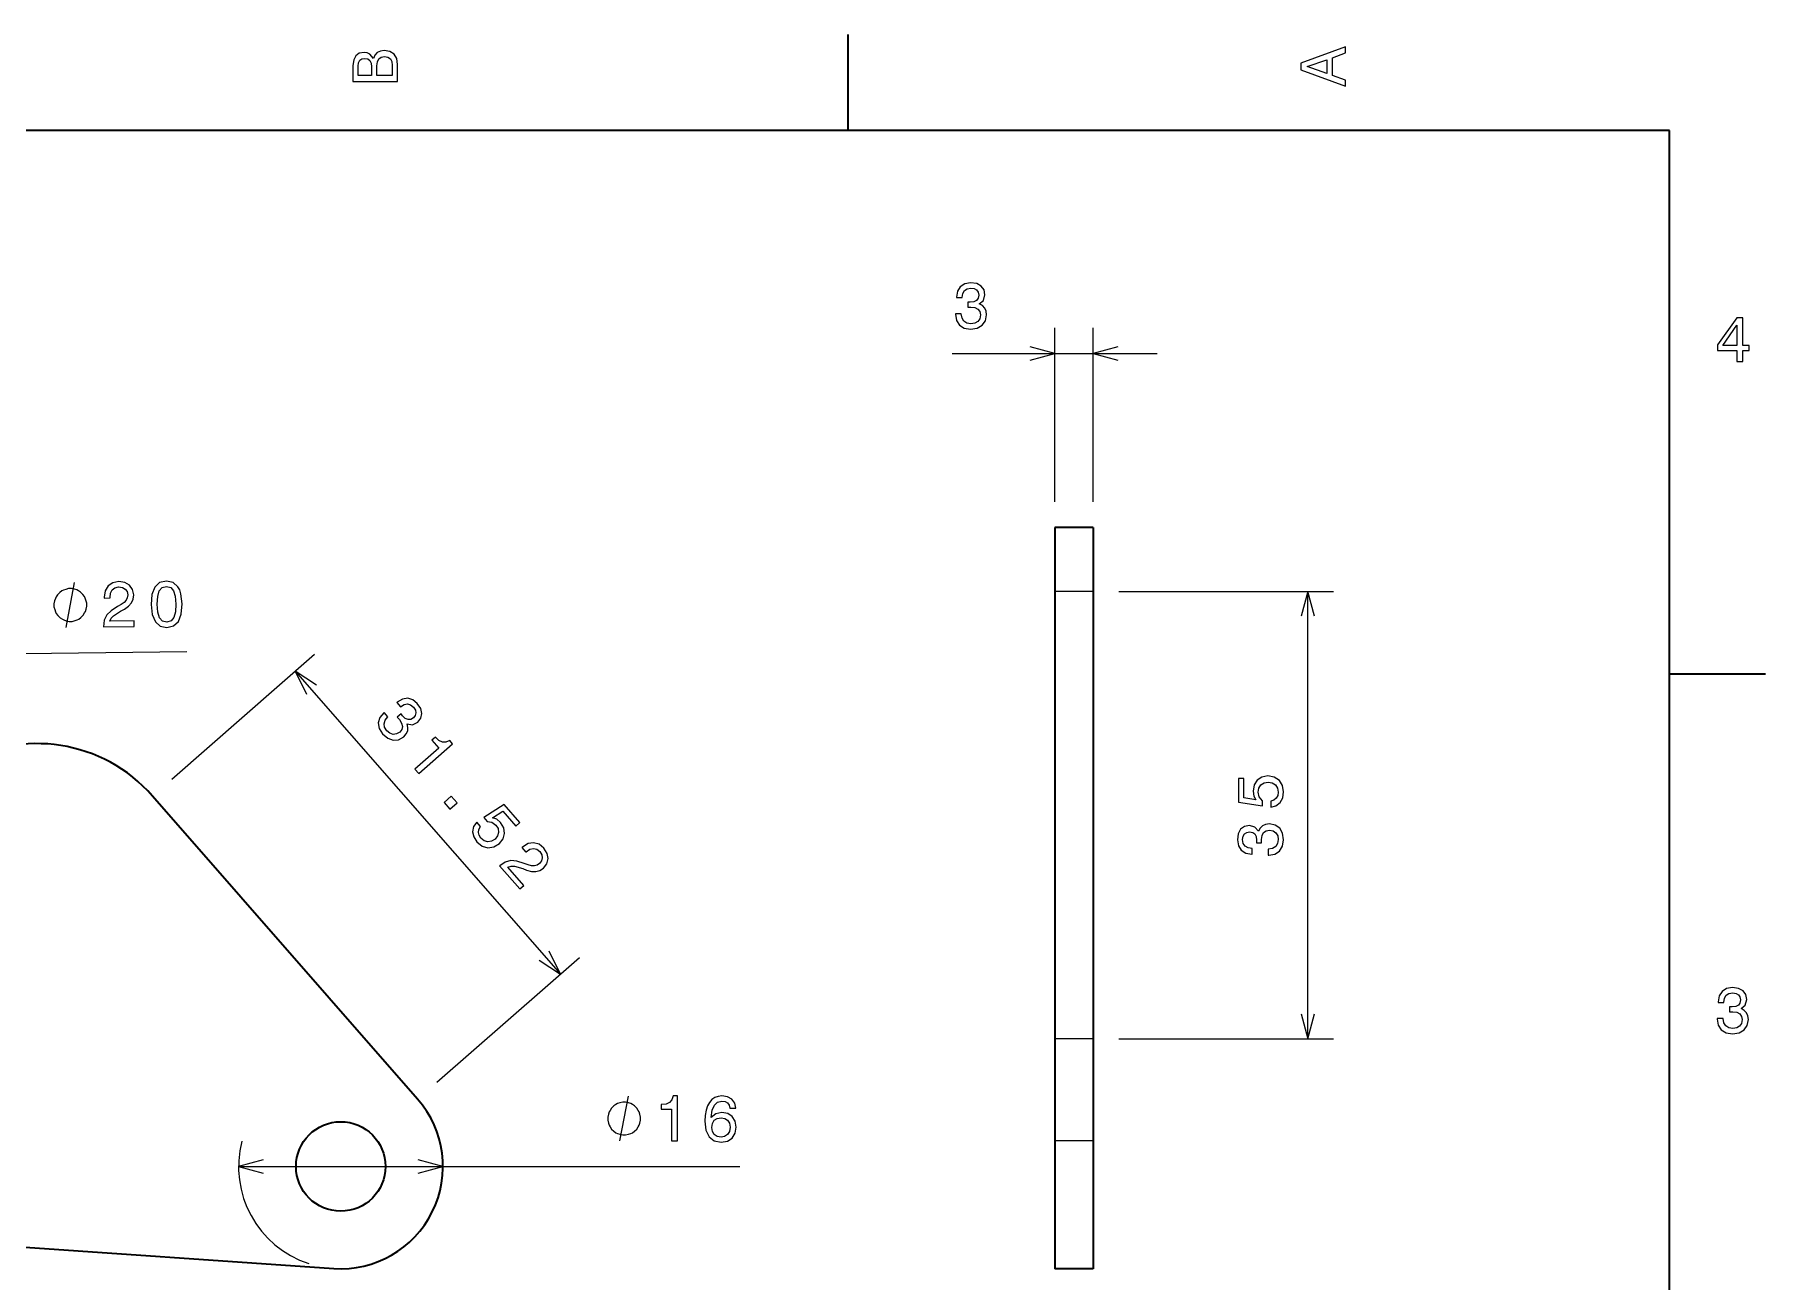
# Model space of a CAD drawing. Extents: x 0 to 297, y 0 to 210.
# Drawn here: x 159 to 294.5, y 110 to 207.5 of the extents above; entities that cross this region are included whole.
import ezdxf

# ---------------------------------------------------------------- set-up
doc = ezdxf.new("R2010")
doc.units = 0

msp = doc.modelspace()

# ---------------------------------------------------------------- linework, layer by layer
at = {"color": 7, "lineweight": 35, "ltscale": 0.1875}
for p, q in [((222.699997, 200), (222.699997, 207.5)), ((287, 157.5), (294.5, 157.5))]:
    msp.add_line(p, q, dxfattribs=at)
at = {"color": 7, "lineweight": 35}
for p, q in [((287, 200), (10, 200)), ((287, 10), (287, 200)), ((238.883469, 163.942139), (238.883469, 128.942139)), ((241.883469, 163.942139), (241.883469, 128.942139)), ((188.999695, 124.210678), (168.245575, 147.929611)), ((37.429073, 120.96109), (182.42868, 110.961594))]:
    msp.add_line(p, q, dxfattribs=at)
at = {"color": 7, "lineweight": 13, "ltscale": 0.34034}
for p, q in [((238.883469, 170.942139), (238.883469, 184.55574)), ((241.883469, 170.942139), (241.883469, 184.55574))]:
    msp.add_line(p, q, dxfattribs=at)
at = {"color": 7, "lineweight": 13, "ltscale": 0.400901}
msp.add_line((230.847443, 182.55574), (246.883469, 182.55574), dxfattribs=at)
at = {"color": 7, "lineweight": 35, "ltscale": 0.075}
for p, q in [((241.883469, 168.942139), (238.883469, 168.942139)), ((241.883469, 110.942635), (238.883469, 110.942635))]:
    msp.add_line(p, q, dxfattribs=at)
at = {"color": 7, "lineweight": 35, "ltscale": 0.125}
for p, q in [((238.883469, 168.942139), (238.883469, 163.942139)), ((241.883469, 168.942139), (241.883469, 163.942139))]:
    msp.add_line(p, q, dxfattribs=at)
at = {"color": 7, "lineweight": 13, "ltscale": 0.075}
for p, q in [((241.883469, 163.942139), (238.883469, 163.942139)), ((241.883469, 128.942139), (238.883469, 128.942139)), ((241.883469, 120.96109), (238.883469, 120.96109)), ((241.883469, 110.961594), (238.883469, 110.961594))]:
    msp.add_line(p, q, dxfattribs=at)
at = {"color": 7, "lineweight": 13, "ltscale": 0.420157}
for p, q in [((243.883469, 163.942139), (260.689758, 163.942139)), ((243.883469, 128.942139), (260.689758, 128.942139))]:
    msp.add_line(p, q, dxfattribs=at)
at = {"color": 7, "lineweight": 13}
for p, q in [((258.689758, 128.942139), (258.689758, 163.942139)), ((137.980347, 158.809204), (170.919052, 159.247101)), ((179.416306, 157.704041), (200.17041, 133.985107)), ((174.97908, 118.942932), (214.220917, 118.941475))]:
    msp.add_line(p, q, dxfattribs=at)
at = {"color": 7, "lineweight": 13, "ltscale": 0.371083}
for p, q in [((169.750717, 149.246628), (180.921448, 159.021042)), ((190.504852, 125.527695), (201.675568, 135.302109))]:
    msp.add_line(p, q, dxfattribs=at)
at = {"color": 7, "lineweight": 35, "ltscale": 0.199526}
for p, q in [((238.883469, 128.942139), (238.883469, 120.96109)), ((241.883469, 128.942139), (241.883469, 120.96109))]:
    msp.add_line(p, q, dxfattribs=at)
at = {"color": 7, "lineweight": 35, "ltscale": 0.249987}
for p, q in [((238.883469, 120.96109), (238.883469, 110.961594)), ((241.883469, 120.96109), (241.883469, 110.961594))]:
    msp.add_line(p, q, dxfattribs=at)
at = {"color": 7, "lineweight": 35, "ltscale": 0.000474}
for p, q in [((238.883469, 110.961594), (238.883469, 110.942635)), ((241.883469, 110.961594), (241.883469, 110.942635))]:
    msp.add_line(p, q, dxfattribs=at)
at = {"color": 7, "lineweight": 13}
for points in [[(185.542007, 205.630417), (185.249496, 205.983429), (185.052811, 206.074219), (184.81073, 206.104477), (184.432495, 206.03891), (184.160156, 205.842224), (183.993729, 205.524506), (183.933212, 205.080704), (183.933212, 203.835022), (187.433212, 203.835022), (187.433212, 205.151306), (187.36261, 205.620331), (187.155838, 205.968307), (186.828018, 206.185165), (186.384216, 206.260818), (186.08667, 206.215424), (185.839554, 206.094391), (185.65799, 205.897705)], [(261.633209, 203.466858), (261.633209, 203.930847), (260.604401, 204.298996), (260.604401, 205.695969), (261.633209, 206.064133), (261.633209, 206.538193), (258.128174, 205.257217), (258.128174, 204.742798)], [(185.385666, 204.984879), (185.385666, 204.298996), (184.351807, 204.298996), (184.351807, 205.025223), (184.382065, 205.297562), (184.472839, 205.489197), (184.629181, 205.605194), (184.86116, 205.645538), (185.093155, 205.600143), (185.254532, 205.479111), (185.355408, 205.272339)], [(187.014618, 205.095825), (187.014618, 204.298996), (185.809296, 204.298996), (185.809296, 205.050446), (185.844589, 205.368164), (185.9505, 205.595108), (186.132065, 205.731277), (186.394302, 205.776657), (186.671692, 205.731277), (186.863327, 205.605194), (186.979324, 205.393372)], [(260.17572, 204.460388), (258.632477, 205), (260.17572, 205.539627)], [(231.094559, 185.655167), (231.094559, 185.619873), (231.175262, 185.135712), (231.412292, 184.772598), (231.785492, 184.540619), (232.279724, 184.45488), (232.804214, 184.540619), (233.197586, 184.762512), (233.449753, 185.11554), (233.540527, 185.569427), (233.500183, 185.866989), (233.389236, 186.109055), (233.207672, 186.295654), (232.965607, 186.431824), (233.293411, 186.704163), (233.409409, 187.137878), (233.333755, 187.53125), (233.116898, 187.828796), (232.76387, 188.015396), (232.279724, 188.080963), (231.825836, 188.000275), (231.477844, 187.778366), (231.2509, 187.425339), (231.175262, 186.956314), (231.175262, 186.921021), (231.6241, 186.921021), (231.664444, 187.24379), (231.795578, 187.475769), (232.007385, 187.616989), (232.304932, 187.667419), (232.567184, 187.627075), (232.758835, 187.521164), (232.874817, 187.349686), (232.920212, 187.117706), (232.874817, 186.87059), (232.753784, 186.704163), (232.541977, 186.603302), (232.254501, 186.573029), (232.057816, 186.578079), (232.057816, 186.179657), (232.304932, 186.189758), (232.622665, 186.144363), (232.859695, 186.023315), (233.0009, 185.82663), (233.051331, 185.569427), (232.995865, 185.276932), (232.849609, 185.060059), (232.617615, 184.923904), (232.309982, 184.87851), (231.992264, 184.92894), (231.760269, 185.080246), (231.614014, 185.322311), (231.558548, 185.655167)], [(292.277374, 181.916794), (292.731262, 181.916794), (292.731262, 182.784225), (293.23056, 182.784225), (293.23056, 183.187683), (292.731262, 183.187683), (292.731262, 185.341141), (292.272339, 185.341141), (290.739197, 183.228027), (290.739197, 182.784225), (292.277374, 182.784225)], [(291.162842, 183.187683), (292.277374, 184.756134), (292.277374, 183.187683)], [(163.097839, 162.893448), (163.096298, 163.010101), (163.034866, 163.242645), (162.974213, 163.416855), (162.914337, 163.532745), (162.795349, 163.706177), (162.618042, 163.87883), (162.441498, 163.993164), (162.324066, 164.049942), (162.148315, 164.105942), (161.914215, 164.161163), (161.797577, 164.159607), (161.680908, 164.158066), (161.448364, 164.096634), (161.27417, 164.03598), (161.158295, 163.976105), (160.984848, 163.857117), (160.812195, 163.67981), (160.697861, 163.503265), (160.641083, 163.385834), (160.585083, 163.210083), (160.529846, 162.975983), (160.531403, 162.859344), (160.532959, 162.742676), (160.594391, 162.510147), (160.655045, 162.335938), (160.71492, 162.220047), (160.833908, 162.046616), (161.011215, 161.873962), (161.187744, 161.759628), (161.305176, 161.70285), (161.480942, 161.646851), (161.715027, 161.591629), (161.831696, 161.59317), (161.948334, 161.594727), (162.180878, 161.656158), (162.355087, 161.716812), (162.470978, 161.776688), (162.644409, 161.895676), (162.817062, 162.072983), (162.931396, 162.249512), (162.988174, 162.366943), (163.044174, 162.542709), (163.099396, 162.776794)], [(164.408447, 161.160721), (166.813873, 161.192688), (166.808105, 161.626373), (164.906967, 161.601105), (165.00972, 161.839523), (165.188644, 162.038605), (165.743622, 162.404083), (166.039154, 162.559326), (166.36908, 162.780579), (166.602753, 163.035873), (166.734955, 163.335205), (166.780884, 163.673737), (166.689514, 164.096191), (166.44809, 164.425873), (166.082184, 164.632843), (165.612213, 164.702255), (165.129242, 164.610092), (164.764267, 164.368179), (164.532288, 163.986816), (164.458237, 163.486511), (164.459167, 163.415924), (164.91806, 163.422012), (164.917542, 163.462357), (164.958359, 163.805878), (165.091156, 164.059814), (165.305847, 164.224075), (165.59256, 164.283356), (165.885712, 164.236816), (166.104218, 164.113632), (166.248047, 163.918854), (166.301758, 163.672424), (166.269531, 163.439987), (166.176331, 163.242035), (166.017242, 163.068436), (165.797363, 162.914215), (165.501984, 162.748886), (165.011963, 162.429657), (164.668427, 162.092209), (164.467041, 161.686035), (164.408264, 161.175842)], [(168.136551, 162.92009), (168.222717, 162.129379), (168.467239, 161.567734), (168.850006, 161.229858), (169.375931, 161.125885), (169.89386, 161.243729), (170.267517, 161.591675), (170.491974, 162.159546), (170.562134, 162.952332), (170.470978, 163.73793), (170.371017, 164.049316), (170.231445, 164.304688), (169.848679, 164.642563), (169.327728, 164.751648), (168.804825, 164.628693), (168.431244, 164.275711), (168.201736, 163.707764)], [(168.620667, 162.926514), (168.652893, 163.537231), (168.773132, 163.977631), (168.996643, 164.237823), (169.333298, 164.333099), (169.667328, 164.24675), (169.897675, 163.992584), (170.029572, 163.555542), (170.078033, 162.945892), (170.045868, 162.330139), (169.925629, 161.88974), (169.702118, 161.629547), (169.370422, 161.539398), (169.031433, 161.620636), (168.801086, 161.874786), (168.669189, 162.311844)], [(186.368637, 154.465271), (186.342072, 154.442032), (186.030853, 154.062485), (185.913666, 153.644989), (185.984833, 153.211365), (186.245758, 152.782959), (186.65567, 152.444702), (187.081696, 152.294769), (187.513428, 152.337479), (187.914795, 152.568054), (188.112152, 152.794342), (188.221283, 153.037262), (188.242157, 153.296768), (188.185211, 153.568619), (188.606049, 153.501251), (189.00882, 153.699554), (189.255066, 154.015533), (189.336182, 154.374664), (189.244141, 154.763214), (188.97467, 155.170746), (188.615051, 155.459198), (188.218903, 155.574966), (187.803772, 155.51329), (187.401001, 155.261368), (187.37442, 155.238129), (187.669983, 154.90033), (187.939453, 155.082504), (188.200409, 155.136597), (188.446167, 155.070175), (188.680054, 154.879456), (188.822388, 154.655518), (188.868866, 154.441559), (188.816193, 154.241348), (188.671509, 154.054428), (188.455627, 153.925858), (188.250702, 153.907349), (188.035309, 154.000336), (187.823242, 154.196747), (187.69751, 154.348099), (187.397675, 154.085739), (187.567993, 153.906403), (187.743042, 153.637405), (187.808044, 153.379318), (187.753021, 153.143524), (187.592651, 152.936203), (187.335999, 152.785339), (187.076477, 152.752594), (186.821259, 152.837524), (186.584503, 153.039154), (186.413239, 153.311462), (186.374329, 153.585693), (186.460205, 153.855164), (186.674164, 154.116104)], [(188.778534, 150.041534), (189.08075, 149.696152), (191.733765, 152.017517), (191.507935, 152.27562), (191.216614, 152.141357), (190.941467, 152.141815), (190.667725, 152.270874), (190.384949, 152.532745), (190.115479, 152.296967), (190.653473, 151.682098)], [(255.776947, 147.059433), (256.190491, 147.17038), (256.513245, 147.417496), (256.714966, 147.780609), (256.790619, 148.244583), (256.69986, 148.753952), (256.452728, 149.152374), (256.059357, 149.404526), (255.555038, 149.500351), (255.086014, 149.414612), (254.717865, 149.172546), (254.480835, 148.794296), (254.395096, 148.305115), (254.455612, 147.926865), (254.62204, 147.634354), (253.678955, 147.775574), (253.678955, 149.308716), (253.265411, 149.308716), (253.265411, 147.437668), (255.121323, 147.160294), (255.121323, 147.563751), (254.884293, 147.856262), (254.798553, 148.229462), (254.854034, 148.552216), (255.015411, 148.799347), (255.262527, 148.955688), (255.580261, 149.011154), (255.89798, 148.955688), (256.145111, 148.794296), (256.301422, 148.54718), (256.356903, 148.229462), (256.321594, 147.962158), (256.205627, 147.755402), (256.024048, 147.604095), (255.776947, 147.528442)], [(191.069366, 147.423462), (191.527679, 146.899689), (192.09317, 147.394516), (191.634888, 147.918289)], [(193.62207, 145.892303), (193.383911, 145.536469), (193.303741, 145.13797), (193.391022, 144.731842), (193.639618, 144.332855), (194.043365, 144.009308), (194.491699, 143.872192), (194.953796, 143.941467), (195.396423, 144.201447), (195.692932, 144.574829), (195.810608, 144.99942), (195.739899, 145.44017), (195.4823, 145.864777), (195.187683, 146.109589), (194.869812, 146.220123), (195.672546, 146.734879), (196.682129, 145.581085), (196.993347, 145.853394), (195.761261, 147.261505), (194.181885, 146.248123), (194.447571, 145.944489), (194.818573, 145.880432), (195.128845, 145.656036), (195.299652, 145.376602), (195.340912, 145.084351), (195.257904, 144.803955), (195.055328, 144.552994), (194.779663, 144.385529), (194.487427, 144.344238), (194.207031, 144.427277), (193.956055, 144.629852), (193.80661, 144.854248), (193.757751, 145.086243), (193.794769, 145.319672), (193.930908, 145.539322)], [(255.590347, 143.303223), (255.625641, 143.303223), (256.109802, 143.383926), (256.4729, 143.620956), (256.704895, 143.994156), (256.790619, 144.488388), (256.704895, 145.012878), (256.483002, 145.40625), (256.129974, 145.658417), (255.676071, 145.749207), (255.378525, 145.708862), (255.136444, 145.5979), (254.949844, 145.416351), (254.81369, 145.174271), (254.541351, 145.502075), (254.107635, 145.618073), (253.714264, 145.542419), (253.416718, 145.325562), (253.230118, 144.972534), (253.164551, 144.488388), (253.245239, 144.0345), (253.467148, 143.686523), (253.820175, 143.459564), (254.289185, 143.383926), (254.324493, 143.383926), (254.324493, 143.832764), (254.001724, 143.873108), (253.76973, 144.004242), (253.628525, 144.216064), (253.578094, 144.513611), (253.618439, 144.775848), (253.72435, 144.967499), (253.895813, 145.083496), (254.127808, 145.128876), (254.374924, 145.083496), (254.541351, 144.962463), (254.642212, 144.750641), (254.67247, 144.463165), (254.667435, 144.266479), (255.065842, 144.266479), (255.055756, 144.513611), (255.101151, 144.831329), (255.222183, 145.068359), (255.418869, 145.209564), (255.676071, 145.26001), (255.968582, 145.204529), (256.185455, 145.058273), (256.321594, 144.826294), (256.367004, 144.518646), (256.316559, 144.200928), (256.165283, 143.968933), (255.923187, 143.822693), (255.590347, 143.767212)], [(195.408569, 142.464386), (196.992676, 140.653961), (197.319092, 140.939575), (196.067078, 142.370453), (196.315216, 142.446823), (196.582794, 142.439713), (197.220886, 142.254211), (197.53067, 142.129913), (197.913086, 142.022217), (198.258942, 142.009888), (198.57254, 142.103348), (198.860016, 142.287903), (199.122375, 142.631378), (199.216797, 143.028961), (199.137085, 143.441711), (198.885162, 143.844482), (198.501831, 144.152405), (198.081024, 144.273376), (197.640289, 144.202682), (197.211395, 143.934631), (197.158264, 143.888138), (197.46048, 143.542755), (197.490845, 143.569321), (197.778809, 143.760986), (198.058258, 143.824554), (198.32251, 143.767639), (198.553558, 143.58783), (198.708221, 143.334473), (198.756134, 143.088257), (198.70108, 142.852463), (198.54834, 142.651779), (198.350494, 142.525574), (198.139374, 142.46817), (197.904053, 142.476715), (197.644073, 142.544083), (197.326691, 142.661743), (196.7659, 142.827789), (196.286255, 142.870483), (195.846466, 142.760422), (195.419952, 142.474335)], [(290.729126, 130.51622), (290.729126, 130.480911), (290.809814, 129.996765), (291.046844, 129.633652), (291.420044, 129.401657), (291.914276, 129.315933), (292.438782, 129.401657), (292.832153, 129.623566), (293.08429, 129.976593), (293.175079, 130.430481), (293.134735, 130.728027), (293.023773, 130.970108), (292.842224, 131.156708), (292.600159, 131.292877), (292.927948, 131.565216), (293.043945, 131.998932), (292.968292, 132.392303), (292.751434, 132.68985), (292.398407, 132.87645), (291.914276, 132.942017), (291.460388, 132.861313), (291.112396, 132.63942), (290.885468, 132.286392), (290.809814, 131.817368), (290.809814, 131.782074), (291.258636, 131.782074), (291.299011, 132.104828), (291.430115, 132.336823), (291.641937, 132.478027), (291.939484, 132.528473), (292.201721, 132.488113), (292.393372, 132.382217), (292.509369, 132.210739), (292.554749, 131.97876), (292.509369, 131.731628), (292.388336, 131.565216), (292.176514, 131.46434), (291.889069, 131.434082), (291.692383, 131.439133), (291.692383, 131.04071), (291.939484, 131.050797), (292.257202, 131.005417), (292.494232, 130.884369), (292.635468, 130.687683), (292.685883, 130.430481), (292.630402, 130.13797), (292.484161, 129.921112), (292.252167, 129.784943), (291.944519, 129.739563), (291.626801, 129.789993), (291.394806, 129.941284), (291.248566, 130.183365), (291.193085, 130.51622)], [(206.449036, 122.691765), (206.449036, 122.808426), (206.390717, 123.041763), (206.332367, 123.216766), (206.274048, 123.333435), (206.157379, 123.508438), (205.982391, 123.683449), (205.807404, 123.800117), (205.690735, 123.858459), (205.515747, 123.916794), (205.28241, 123.975136), (205.165741, 123.975143), (205.049072, 123.975151), (204.815735, 123.916824), (204.640747, 123.858498), (204.524078, 123.800171), (204.34906, 123.68351), (204.174042, 123.508514), (204.057373, 123.333519), (203.999054, 123.216858), (203.940704, 123.041855), (203.882355, 122.808525), (203.882355, 122.691856), (203.882355, 122.575195), (203.940674, 122.341858), (203.998993, 122.166855), (204.057343, 122.050186), (204.173981, 121.875183), (204.348999, 121.700172), (204.523987, 121.583504), (204.640656, 121.525162), (204.815643, 121.466827), (205.048981, 121.408485), (205.165649, 121.408478), (205.282318, 121.40847), (205.515656, 121.466797), (205.690643, 121.525124), (205.807312, 121.58345), (205.98233, 121.700111), (206.157318, 121.875107), (206.273987, 122.050102), (206.332336, 122.166763), (206.390686, 122.341766), (206.449036, 122.575096)], [(208.87619, 120.941673), (209.335144, 120.941658), (209.335266, 124.466873), (208.99234, 124.466888), (208.90155, 124.159248), (208.719971, 123.952484), (208.442596, 123.831459), (208.059296, 123.79113), (208.059296, 123.43306), (208.876282, 123.433029)], [(213.913483, 123.498405), (213.817657, 123.906906), (213.595764, 124.209511), (213.252838, 124.401169), (212.809052, 124.466743), (212.511475, 124.43145), (212.254272, 124.33564), (212.027344, 124.179314), (211.835693, 123.957413), (211.684357, 123.680046), (211.573395, 123.342148), (211.502777, 122.943741), (211.482605, 122.494896), (211.563263, 121.778748), (211.810364, 121.259293), (212.208771, 120.946594), (212.753418, 120.840668), (213.242615, 120.931427), (213.615845, 121.168442), (213.85791, 121.541634), (213.943665, 122.015694), (213.857971, 122.494804), (213.625977, 122.862968), (213.267914, 123.094971), (212.824127, 123.175674), (212.345001, 123.074829), (211.986938, 122.787384), (212.062592, 123.342133), (212.223999, 123.74054), (212.47113, 123.977562), (212.814056, 124.058243), (213.066223, 124.017891), (213.257874, 123.911972), (213.383942, 123.735458), (213.449493, 123.498421)], [(213.454468, 122.010666), (213.398987, 121.692947), (213.257782, 121.450874), (213.030823, 121.289505), (212.748413, 121.239082), (212.450867, 121.289528), (212.223907, 121.445877), (212.077667, 121.68795), (212.032288, 122.005676), (212.082733, 122.318359), (212.223969, 122.555382), (212.455963, 122.706673), (212.768646, 122.762138), (213.040955, 122.70665), (213.257813, 122.560387), (213.399017, 122.323349)]]:
    msp.add_lwpolyline(points, close=True, dxfattribs=at)
for points in [[(236.951614, 182.038101), (238.883469, 182.55574), (236.951614, 183.07338)], [(243.815323, 183.07338), (241.883469, 182.55574), (243.815323, 182.038101)], [(161.487915, 161.121887), (162.141327, 164.63089)], [(259.207397, 162.010284), (258.689758, 163.942139), (258.172119, 162.010284)], [(181.078003, 156.591034), (179.416306, 157.704041), (180.298874, 155.909302)], [(198.508728, 135.098099), (200.17041, 133.985107), (199.287842, 135.779831)], [(258.172119, 130.873993), (258.689758, 128.942139), (259.207397, 130.873993)], [(204.815613, 120.941826), (205.515747, 124.441795)], [(176.91095, 119.460503), (174.97908, 118.942932), (176.910919, 118.425224)], [(189.047211, 118.424774), (190.979065, 118.942337), (189.047241, 119.460045)]]:
    msp.add_lwpolyline(points, dxfattribs=at)
at = {"color": 7, "lineweight": 35}
msp.add_circle((182.97908, 118.942635), 3.5, dxfattribs=at)
for centre, radius, start, end in [((159.21434, 140.027283), 12.000414, 41.186003, 121.074925), ((182.97908, 118.942635), 8, 266.055003, 41.186003)]:
    msp.add_arc(centre, radius, start, end, dxfattribs=at)
at = {"color": 7, "lineweight": 13}
msp.add_arc((182.97908, 118.942635), 8, 165.673929, 251.731045, dxfattribs=at)

doc.saveas('drawing.dxf')
